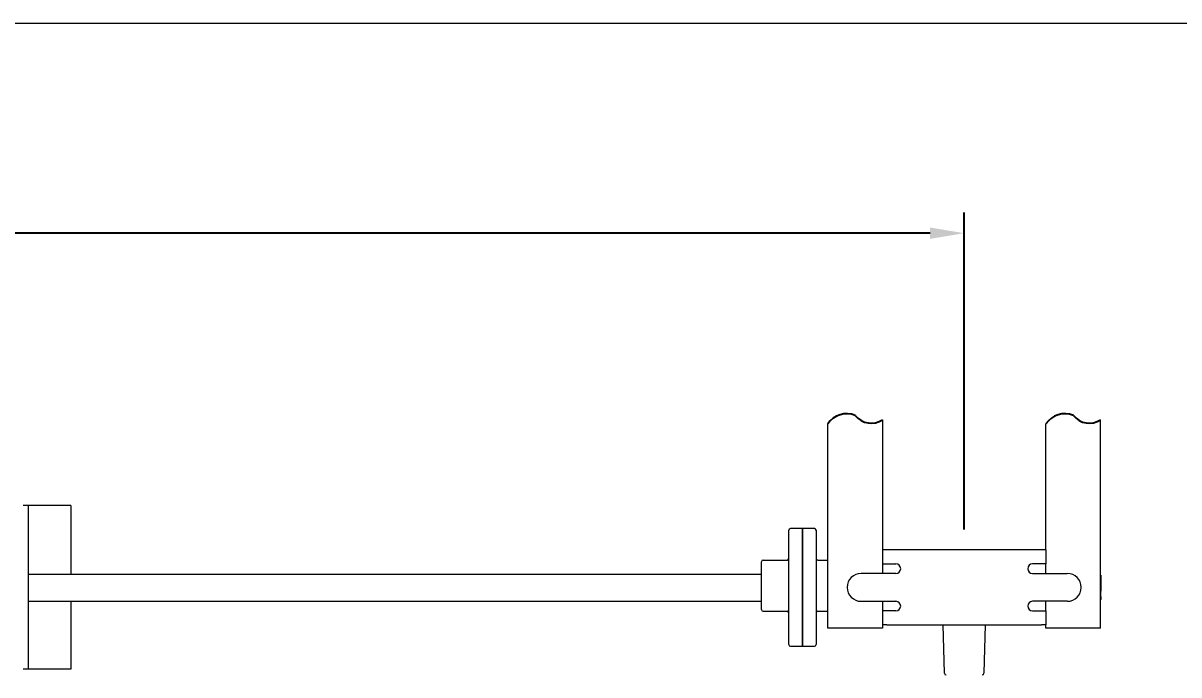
# Model space of a CAD drawing. Extents: x 20 to 307, y 49 to 248.
# Drawn here: x 158.36 to 200.7, y 224.08 to 247.95 of the extents above; entities that cross this region are included whole.
import ezdxf

# ---------------------------------------------------------------- set-up
doc = ezdxf.new("R2010")
doc.units = 0
doc.header["$LTSCALE"] = 0.5
doc.header["$MEASUREMENT"] = 0
doc.layers.get('Defpoints').update_dxf_attribs({"linetype": 'CONTINUOUS'})
doc.layers.add('DIM', color=1, linetype='CONTINUOUS')
doc.styles.add('ROMANS', font='romans.shx', dxfattribs={"width": 0.9, "height": 0.75})
doc.dimstyles.new('GENIE', dxfattribs={"dimscale": 8, "dimtxt": 0.25, "dimasz": 0.156, "dimexe": 0.095, "dimexo": 0.0925, "dimgap": 0.095, "dimtad": 0, "dimtih": 1, "dimtoh": 1, "dimdec": 5, "dimzin": 4, "dimdsep": 46, "dimlunit": 5, "dimtxsty": 'ROMANS', "dimcen": 0.09, "dimadec": 0, "dimazin": 0, "dimtfac": 1, "dimtdec": 5, "dimtofl": 0, "dimtmove": 0, "dimatfit": 3, "dimfxl": 0, "dimfrac": 2, "dimtolj": 1, "dimtzin": 4, "dimarcsym": 0})

# ---------------------------------------------------------------- blocks, each defined once
blk = doc.blocks.new('*D7')
at = {"layer": 'Defpoints', "color": 0}
for p in [(192.831, 240.256), (96.831, 228.963), (192.831, 228.655)]:
    blk.add_point(p, dxfattribs=at)
at = {"layer": 'DIM', "color": 0, "lineweight": -2}
for p, q in [((96.831, 229.703), (96.831, 241.016)), ((192.831, 229.395), (192.831, 241.016)), ((98.079, 240.256), (139.716, 240.256)), ((191.583, 240.256), (149.946, 240.256))]:
    blk.add_line(p, q, dxfattribs=at)
at = {"layer": 'DIM', "color": 0}
for points in [[(98.079, 240.464), (98.079, 240.048), (96.831, 240.256)], [(191.583, 240.464), (191.583, 240.048), (192.831, 240.256)]]:
    blk.add_solid(points, dxfattribs=at)
at = {"layer": 'DIM', "color": 0, "insert": (144.831, 240.256), "char_height": 0.75, "attachment_point": 5, "style": 'ROMANS'}
blk.add_mtext('\\A1;1/3 DOOR WIDTH', dxfattribs=at)

msp = doc.modelspace()

# ---------------------------------------------------------------- linework, layer by layer
at = {"layer": 'DIM', "linetype": 'Continuous', "lineweight": 15}
for p, q in [((33.77359, 247.950957), (274.608397, 247.950957)), ((189.836186, 233.423259), (189.836186, 228.655437)), ((197.825987, 225.780438), (197.825987, 233.423259)), ((187.836192, 225.780438), (187.836192, 233.269818)), ((195.825993, 228.655437), (195.825993, 233.269818)), ((160.10718, 230.280429), (158.357188, 230.280429)), ((158.55531, 224.280438), (158.55531, 230.280429)), ((160.10718, 230.280429), (160.10718, 227.764043)), ((186.405991, 225.184185), (186.405991, 229.376682)), ((186.905994, 225.124186), (186.905994, 229.436681)), ((186.905994, 229.436681), (186.905994, 227.280438)), ((187.405988, 229.376682), (187.405988, 227.280438)), ((195.825993, 228.655437), (189.836186, 228.655437)), ((189.836186, 228.655437), (189.836186, 228.140435)), ((195.825993, 228.655437), (195.825993, 228.140435)), ((185.405994, 228.090892), (185.405994, 228.220436)), ((185.465993, 228.280435), (186.345992, 228.280435)), ((187.465987, 228.280435), (187.836192, 228.280435)), ((185.405994, 227.98687), (185.405994, 228.090892)), ((185.405994, 226.465431), (185.405994, 227.98687)), ((190.329985, 227.790438), (189.055187, 227.790438)), ((189.836186, 228.140435), (190.00169, 228.140435)), ((189.836186, 228.13898), (189.836186, 228.140435)), ((189.836186, 228.13898), (189.836186, 227.790438)), ((190.00169, 228.140435), (190.329985, 228.140435)), ((195.660489, 228.140435), (195.332185, 228.140435)), ((195.332185, 227.790438), (196.606992, 227.790438)), ((195.825993, 228.140435), (195.660489, 228.140435)), ((195.825993, 228.13898), (195.825993, 228.140435)), ((195.825993, 227.790438), (195.825993, 228.13898)), ((158.55531, 227.764043), (185.405994, 227.764043)), ((197.831094, 227.729932), (197.831094, 227.139292)), ((186.905994, 227.280438), (186.905994, 225.124186)), ((187.405988, 227.280438), (187.405988, 225.184185)), ((197.825987, 226.976839), (197.831094, 226.976839)), ((197.831094, 226.976839), (197.831094, 227.182996)), ((197.831094, 226.933126), (197.831094, 226.976839)), ((197.831094, 226.933126), (197.831094, 226.830935)), ((160.10718, 226.780932), (160.10718, 224.280438)), ((185.405994, 226.575348), (185.405994, 226.591418)), ((185.405994, 226.510571), (185.405994, 226.575348)), ((189.055187, 226.770438), (190.329985, 226.770438)), ((189.836186, 226.770438), (189.836186, 226.421887)), ((196.606992, 226.770438), (195.332185, 226.770438)), ((195.825993, 226.421887), (195.825993, 226.770438)), ((189.836186, 226.420432), (189.836186, 226.421887)), ((189.836186, 226.420432), (189.836186, 225.905429)), ((190.00169, 226.420432), (189.836186, 226.420432)), ((190.329985, 226.420432), (190.00169, 226.420432)), ((195.332185, 226.420432), (195.660489, 226.420432)), ((195.660489, 226.420432), (195.825993, 226.420432)), ((195.825993, 226.420432), (195.825993, 226.421887)), ((195.825993, 226.420432), (195.825993, 225.905429)), ((189.596191, 225.780438), (187.836192, 225.780438)), ((189.836186, 225.780438), (189.596191, 225.780438)), ((190.00169, 225.905429), (189.836186, 225.905429)), ((189.836186, 225.905429), (189.836186, 225.780438)), ((190.00169, 225.905429), (195.660489, 225.905429)), ((192.108475, 224.133463), (192.062078, 225.905429)), ((193.600101, 225.905429), (193.553705, 224.133463)), ((195.825993, 225.905429), (195.660489, 225.905429)), ((195.825993, 225.780438), (195.825993, 225.905429)), ((196.065989, 225.780438), (195.825993, 225.780438)), ((197.825987, 225.780438), (196.065989, 225.780438)), ((160.10718, 224.280438), (158.357188, 224.280438))]:
    msp.add_line(p, q, dxfattribs=at)
at = {"layer": 'DIM'}
for centre, radius, start, end in [((188.524761, 232.815275), 0.825067, 67.3495404, 146.5700822), ((189.420807, 234.027517), 0.733258, 217.9377298, 304.5059211), ((196.514561, 232.815275), 0.825067, 67.3495404, 146.5700822), ((197.410607, 234.027517), 0.733258, 217.9377298, 304.5059211)]:
    msp.add_arc(centre, radius, start, end, dxfattribs=at)
at = {"layer": 'DIM', "linetype": 'Continuous', "lineweight": 15}
for centre, radius, start, end in [((186.465989, 229.376684), 0.06, 90, 180), ((187.345989, 229.376684), 0.06, 0, 90), ((185.465989, 228.220434), 0.06, 90, 180), ((186.345989, 228.340434), 0.06, 270, 0), ((187.465989, 228.340434), 0.06, 180, 270), ((189.055189, 227.280434), 0.51, 90, 270), ((190.329989, 227.965434), 0.175, 270, 90), ((195.332189, 227.965434), 0.175, 90, 270), ((196.606989, 227.280434), 0.51, 270, 90), ((190.329989, 226.595434), 0.175, 270, 90), ((195.332189, 226.595434), 0.175, 90, 270), ((185.465989, 226.465434), 0.06, 180, 270), ((186.345989, 226.345434), 0.06, 0, 90), ((187.465989, 226.345434), 0.06, 90, 180), ((186.465989, 225.184184), 0.06, 180, 270), ((187.345989, 225.184184), 0.06, 270, 0), ((192.168457, 224.135034), 0.06, 181.5, 270), ((193.493722, 224.135034), 0.06, 270, 358.5)]:
    msp.add_arc(centre, radius, start, end, dxfattribs=at)
for points in [[(186.905994, 229.436681), (186.46599, 229.436681)], [(187.345989, 229.436681), (186.905994, 229.436681)], [(197.831094, 227.729932), (197.825987, 227.735029)], [(197.831094, 227.139292), (197.825987, 227.136298)], [(197.825987, 226.930141), (197.831094, 226.933126)], [(158.55531, 226.780932), (185.405994, 226.780932)], [(197.825987, 226.825838), (197.831094, 226.830935)], [(185.465993, 226.405433), (186.345992, 226.405433)], [(187.465987, 226.405433), (187.836192, 226.405433)], [(186.46599, 225.124186), (186.905994, 225.124186)], [(186.905994, 225.124186), (187.345989, 225.124186)]]:
    msp.add_open_spline(points, degree=1, dxfattribs=at)

# ---------------------------------------------------------------- dimensions: what is measured, and where the dimension line sits
at = {"layer": 'DIM'}
dim = msp.add_linear_dim(base=(192.83109, 240.256264), p1=(96.83109, 228.96336), p2=(192.83109, 228.655437), text='1/3 DOOR WIDTH', dimstyle='GENIE', dxfattribs=at)
dim.commit()
dim.dimension.update_dxf_attribs({"geometry": '*D7', "text_midpoint": (144.83109, 240.256264)})

doc.saveas('drawing.dxf')
